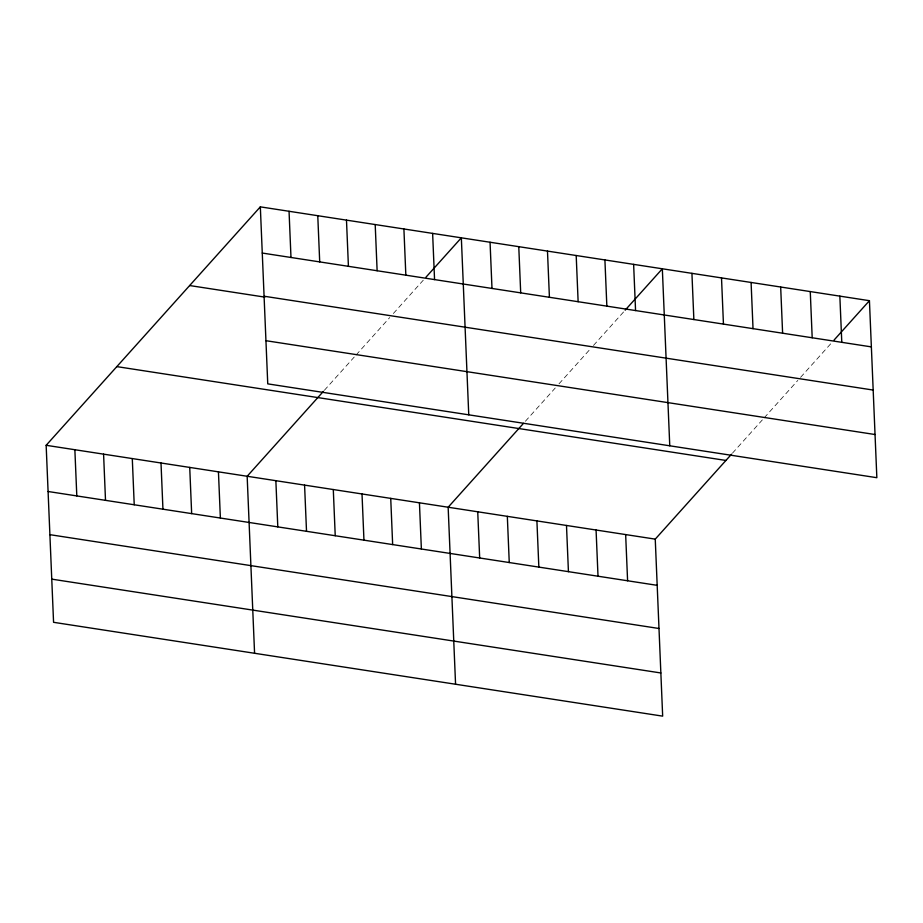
<?xml version="1.0" encoding="UTF-8"?>
<svg xmlns="http://www.w3.org/2000/svg" width="923" height="923" viewBox="0 0 923 923"><rect width="100%" height="100%" fill="white"/><g stroke="black" fill="none" stroke-linecap="round" stroke-linejoin="round"><path stroke-width="0.69" stroke-dasharray="4.62 3.46" d="M324.365 390.302L354.247 357.039M356.116 354.963L389.725 317.547M393.371 313.485L423.276 280.188M525.372 421.269L555.242 388.006M558.98 383.853L590.72 348.513M593.466 345.456L624.283 311.155M732.458 453.17L762.34 419.907M764.209 417.831L797.818 380.414M800.564 377.357L831.369 343.056"/><path stroke-width="1.38" d="M731.524 454.208L655.249 539.136L662.668 716.144L53.569 622.31L46.15 445.301L260.332 206.856L869.431 300.69L876.85 477.699L267.751 383.864L260.332 206.856M323.431 391.34L247.156 476.268L254.575 653.276M425.999 277.165L461.338 237.822L468.757 414.831M523.503 423.345L448.151 507.235L455.57 684.243M625.183 310.151L662.333 268.789L669.763 445.797M834.092 340.033L869.431 300.69M262.27 253.052L871.37 346.886M264.082 296.225L873.181 390.06M189.653 285.542L264.855 297.125M265.951 340.702L875.039 434.525M116.829 366.616L725.928 460.45M46.15 445.301L655.249 539.136M48.088 491.498L657.176 585.332M49.9 534.671L658.987 628.494M51.757 579.136L660.856 672.971M839.849 296.133L841.788 342.329M810.267 291.576L812.194 337.772M780.673 287.018L782.612 333.215M751.091 282.461L753.03 328.657M721.509 277.904L723.447 324.1M691.927 273.346L693.865 319.543M633.628 264.37L635.566 310.566M625.656 534.579L627.594 580.775M604.911 259.94L606.849 306.136M596.073 530.021L598.012 576.217M576.194 255.521L578.133 301.717M566.491 525.464L568.43 571.66M547.477 251.091L549.416 297.287M536.909 520.907L538.847 567.103M518.772 246.672L520.699 292.868M507.327 516.349L509.254 562.545M490.055 242.253L491.994 288.449M477.733 511.792L479.672 557.988M432.622 233.404L434.56 279.6M419.434 502.804L421.373 549M403.905 228.973L405.843 275.169M390.729 498.385L392.656 544.582M375.2 224.554L377.126 270.751M362.012 493.955L363.95 540.151M346.483 220.136L348.421 266.332M333.295 489.536L335.234 535.732M317.766 215.705L319.704 261.901M304.578 485.117L306.517 531.313M289.049 211.286L290.987 257.482M275.862 480.687L277.8 526.883M218.439 471.838L220.378 518.034M189.723 467.419L191.661 513.615M161.006 463L162.944 509.196M132.289 458.569L134.227 504.766M103.584 454.151L105.51 500.347M74.867 449.72L76.805 495.916"/></g></svg>
